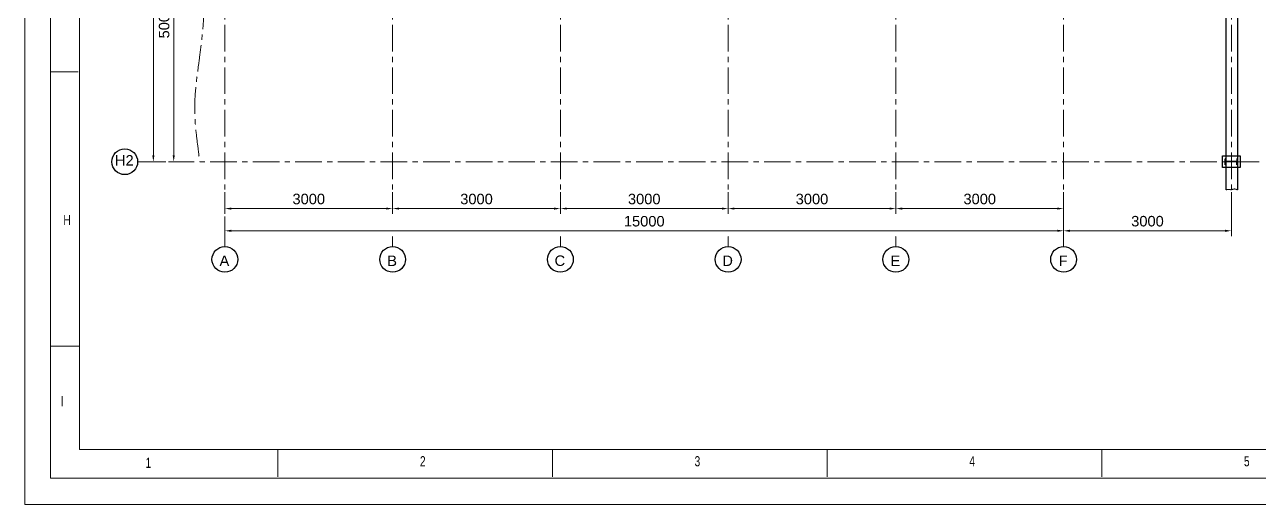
# Model space of a CAD drawing. Header units: millimetres. Extents: x 3220 to 226993, y 817 to 176024.
# Drawn here: x 3220 to 25300, y 94691 to 103280 of the extents above; entities that cross this region are included whole.
import ezdxf

# ---------------------------------------------------------------- set-up
doc = ezdxf.new("R2010")
doc.units = ezdxf.units.MM
doc.linetypes.add('AXES', pattern=[50.8, 31.75, -6.35, 6.35, -6.35])
doc.linetypes.add('CENTER', pattern=[10.16, 6.35, -1.27, 1.27, -1.27])
doc.layers.add('Axe', color=1, linetype='AXES', lineweight=9)
doc.layers.add('DESSIN', color=7, linetype='Continuous', lineweight=25)
doc.styles.add('ARIAL_BOLD', font='arial.ttf')
doc.styles.add('SLDTEXTSTYLE0', font='TXT', dxfattribs={"width": 0.75})
doc.dimstyles.new('ECHE 75', dxfattribs={"dimscale": 75, "dimtxt": 2.5, "dimasz": 1.5, "dimexe": 1.25, "dimexo": 0.625, "dimgap": 1, "dimtad": 1, "dimdec": 0, "dimtxsty": 'ARIAL_BOLD', "dimcen": 2.5, "dimclrd": 4, "dimclre": 4, "dimclrt": 6, "dimadec": 0, "dimazin": 0, "dimtfac": 1, "dimtdec": 0, "dimtmove": 0, "dimatfit": 3, "dimfxl": 1, "dimlwd": 13, "dimlwe": 13, "dimarcsym": 0})

# ---------------------------------------------------------------- blocks, each defined once
blk = doc.blocks.new('*D437')
at = {"color": 4, "lineweight": 13, "transparency": 16777216}
for p, q in [((6800, 100279), (6800, 99893)), ((9800, 100279), (9800, 99893)), ((6913, 99987), (9688, 99987))]:
    blk.add_line(p, q, dxfattribs=at)
at = {"color": 4, "transparency": 16777216}
for points in [[(6913, 100005), (6913, 99968), (6800, 99987)], [(9688, 100005), (9688, 99968), (9800, 99987)]]:
    blk.add_solid(points, dxfattribs=at)
at = {"layer": 'Defpoints', "color": 0, "transparency": 16777216}
for p in [(6800, 100325), (9800, 100325), (9800, 99987)]:
    blk.add_point(p, dxfattribs=at)
at = {"color": 6, "transparency": 16777216, "insert": (8300, 100157), "char_height": 187.5, "attachment_point": 5, "style": 'ARIAL_BOLD'}
blk.add_mtext('3000', dxfattribs=at)
blk = doc.blocks.new('*D438')
at = {"color": 4, "lineweight": 13, "transparency": 16777216}
for p, q in [((9800, 100279), (9800, 99893)), ((12800, 100279), (12800, 99893)), ((9913, 99987), (12688, 99987))]:
    blk.add_line(p, q, dxfattribs=at)
at = {"color": 4, "transparency": 16777216}
for points in [[(9913, 100005), (9913, 99968), (9800, 99987)], [(12688, 100005), (12688, 99968), (12800, 99987)]]:
    blk.add_solid(points, dxfattribs=at)
at = {"layer": 'Defpoints', "color": 0, "transparency": 16777216}
for p in [(9800, 100325), (12800, 100325), (12800, 99987)]:
    blk.add_point(p, dxfattribs=at)
at = {"color": 6, "transparency": 16777216, "insert": (11300, 100157), "char_height": 187.5, "attachment_point": 5, "style": 'ARIAL_BOLD'}
blk.add_mtext('3000', dxfattribs=at)
blk = doc.blocks.new('*D439')
at = {"color": 4, "lineweight": 13, "transparency": 16777216}
for p, q in [((12800, 100279), (12800, 99893)), ((15800, 100279), (15800, 99893)), ((12913, 99987), (15688, 99987))]:
    blk.add_line(p, q, dxfattribs=at)
at = {"color": 4, "transparency": 16777216}
for points in [[(12913, 100005), (12913, 99968), (12800, 99987)], [(15688, 100005), (15688, 99968), (15800, 99987)]]:
    blk.add_solid(points, dxfattribs=at)
at = {"layer": 'Defpoints', "color": 0, "transparency": 16777216}
for p in [(12800, 100325), (15800, 100325), (15800, 99987)]:
    blk.add_point(p, dxfattribs=at)
at = {"color": 6, "transparency": 16777216, "insert": (14300, 100157), "char_height": 187.5, "attachment_point": 5, "style": 'ARIAL_BOLD'}
blk.add_mtext('3000', dxfattribs=at)
blk = doc.blocks.new('*D440')
at = {"color": 4, "lineweight": 13, "transparency": 16777216}
for p, q in [((15800, 100279), (15800, 99893)), ((18800, 100279), (18800, 99893)), ((15913, 99987), (18688, 99987))]:
    blk.add_line(p, q, dxfattribs=at)
at = {"color": 4, "transparency": 16777216}
for points in [[(15913, 100005), (15913, 99968), (15800, 99987)], [(18688, 100005), (18688, 99968), (18800, 99987)]]:
    blk.add_solid(points, dxfattribs=at)
at = {"layer": 'Defpoints', "color": 0, "transparency": 16777216}
for p in [(15800, 100325), (18800, 100325), (18800, 99987)]:
    blk.add_point(p, dxfattribs=at)
at = {"color": 6, "transparency": 16777216, "insert": (17300, 100157), "char_height": 187.5, "attachment_point": 5, "style": 'ARIAL_BOLD'}
blk.add_mtext('3000', dxfattribs=at)
blk = doc.blocks.new('*D441')
at = {"color": 4, "lineweight": 13, "transparency": 16777216}
for p, q in [((18800, 100279), (18800, 99893)), ((21800, 100279), (21800, 99893)), ((18913, 99987), (21688, 99987))]:
    blk.add_line(p, q, dxfattribs=at)
at = {"color": 4, "transparency": 16777216}
for points in [[(18913, 100005), (18913, 99968), (18800, 99987)], [(21688, 100005), (21688, 99968), (21800, 99987)]]:
    blk.add_solid(points, dxfattribs=at)
at = {"layer": 'Defpoints', "color": 0, "transparency": 16777216}
for p in [(18800, 100325), (21800, 100325), (21800, 99987)]:
    blk.add_point(p, dxfattribs=at)
at = {"color": 6, "transparency": 16777216, "insert": (20300, 100157), "char_height": 187.5, "attachment_point": 5, "style": 'ARIAL_BOLD'}
blk.add_mtext('3000', dxfattribs=at)
blk = doc.blocks.new('*D448')
at = {"color": 4, "lineweight": 13, "transparency": 16777216}
for p, q in [((6800, 99846), (6800, 99495)), ((21800, 99846), (21800, 99495)), ((6913, 99589), (21688, 99589))]:
    blk.add_line(p, q, dxfattribs=at)
at = {"color": 4, "transparency": 16777216}
for points in [[(6913, 99608), (6913, 99570), (6800, 99589)], [(21688, 99608), (21688, 99570), (21800, 99589)]]:
    blk.add_solid(points, dxfattribs=at)
at = {"layer": 'Defpoints', "color": 0, "transparency": 16777216}
for p in [(6800, 99893), (21800, 99893), (21800, 99589)]:
    blk.add_point(p, dxfattribs=at)
at = {"color": 6, "transparency": 16777216, "insert": (14300, 99759), "char_height": 187.5, "attachment_point": 5, "style": 'ARIAL_BOLD'}
blk.add_mtext('15000', dxfattribs=at)
blk = doc.blocks.new('Level +4.00 m')
for points in [[(17910, -30505), (17910, -25100), (14920, -25100), (14920, -24250)], [(15120, -24250), (15120, -24900), (18110, -24900), (18110, -30505)]]:
    blk.add_lwpolyline(points)
blk.add_lwpolyline([(17840, -29895), (18160, -29895), (18160, -30105), (17840, -30105)], close=True)
at = {"layer": 'Axe', "ltscale": 15}
for p, q in [((0, -24500), (0, -30500)), ((3000, -24500), (3000, -30500)), ((6000, -24500), (6000, -30500)), ((9000, -24500), (9000, -30500)), ((12000, -24500), (12000, -30500)), ((15000, -24500), (15000, -30500)), ((18000, -24500), (18000, -30500)), ((18500, -30000), (-450, -30000))]:
    blk.add_line(p, q, dxfattribs=at)
at = {"layer": 'Axe'}
blk.add_line((18110, -30000), (17890, -30000), dxfattribs=at)
at = {"layer": 'Axe', "ltscale": 15}
blk.add_open_spline([(-302, -24900), (-423, -25263), (-591, -25855), (-314, -26926), (-422, -27969), (-578, -28990), (-498, -29618), (-460, -29921), (-450, -30000)], degree=3, knots=[193.477439, 193.477439, 193.477439, 193.477439, 1309.4099, 2012.069342, 3443.482927, 4420.430447, 5093.70308, 5333.465831, 5333.465831, 5333.465831, 5333.465831], dxfattribs=at)
blk.add_spline([(18110, -30505), (18051, -30488), (18000, -30500), (17946, -30495), (17918, -30499), (17910, -30505)], degree=3, dxfattribs=at)
at = {"layer": 'DESSIN'}
for p, q in [((17899, -29945), (17890, -29945)), ((17899, -29945), (17890, -29945)), ((17890, -30055), (17890, -29945)), ((17899, -29945), (17899, -29985)), ((17899, -30055), (17899, -30015)), ((18089, -29997), (17911, -29997)), ((18089, -30003), (17911, -30003)), ((18110, -29945), (18101, -29945)), ((18110, -29945), (18101, -29945)), ((18101, -29945), (18101, -29985)), ((18101, -30055), (18101, -30015)), ((18110, -30055), (18110, -29945)), ((17899, -30055), (17890, -30055)), ((18110, -30055), (18101, -30055))]:
    blk.add_line(p, q, dxfattribs=at)
for centre, start, end in [((17911, -29985), 180, 270), ((17911, -30015), 90, 180), ((18089, -29985), 270, 0), ((18089, -30015), 0, 90)]:
    blk.add_arc(centre, 12, start, end, dxfattribs=at)
blk = doc.blocks.new('*D639')
at = {"color": 4, "lineweight": 13, "transparency": 16777216}
for p, q in [((21800, 100272), (21800, 99495)), ((24800, 100279), (24800, 99495)), ((21913, 99589), (24688, 99589))]:
    blk.add_line(p, q, dxfattribs=at)
at = {"color": 4, "transparency": 16777216}
for points in [[(21913, 99608), (21913, 99570), (21800, 99589)], [(24688, 99608), (24688, 99570), (24800, 99589)]]:
    blk.add_solid(points, dxfattribs=at)
at = {"layer": 'Defpoints', "color": 0, "transparency": 16777216}
for p in [(21800, 100319), (24800, 100325), (24800, 99589)]:
    blk.add_point(p, dxfattribs=at)
at = {"color": 6, "transparency": 16777216, "insert": (23300, 99760), "char_height": 187.5, "attachment_point": 5, "style": 'ARIAL_BOLD'}
blk.add_mtext('3000', dxfattribs=at)
blk = doc.blocks.new('*D641')
at = {"color": 4, "lineweight": 13, "transparency": 16777216}
for p, q in [((6253, 105825), (5791, 105825)), ((5885, 105713), (5885, 100938)), ((6253, 100825), (5791, 100825))]:
    blk.add_line(p, q, dxfattribs=at)
at = {"color": 4, "transparency": 16777216}
for points in [[(5866, 105713), (5904, 105713), (5885, 105825)], [(5866, 100938), (5904, 100938), (5885, 100825)]]:
    blk.add_solid(points, dxfattribs=at)
at = {"layer": 'Defpoints', "color": 0, "transparency": 16777216}
for p in [(6300, 105825), (5885, 100825), (6300, 100825)]:
    blk.add_point(p, dxfattribs=at)
at = {"color": 6, "transparency": 16777216, "insert": (5714, 103325), "char_height": 187.5, "attachment_point": 5, "rotation": 90, "style": 'ARIAL_BOLD'}
blk.add_mtext('5000', dxfattribs=at)
blk = doc.blocks.new('*D642')
at = {"color": 4, "lineweight": 13, "transparency": 16777216}
for p, q in [((5744, 106825), (5427, 106825)), ((5521, 106713), (5521, 100938)), ((5744, 100825), (5427, 100825))]:
    blk.add_line(p, q, dxfattribs=at)
at = {"color": 4, "transparency": 16777216}
for points in [[(5502, 106713), (5540, 106713), (5521, 106825)], [(5502, 100938), (5540, 100938), (5521, 100825)]]:
    blk.add_solid(points, dxfattribs=at)
at = {"layer": 'Defpoints', "color": 0, "transparency": 16777216}
for p in [(5791, 106825), (5521, 100825), (5791, 100825)]:
    blk.add_point(p, dxfattribs=at)
at = {"color": 6, "transparency": 16777216, "insert": (5350, 103825), "char_height": 187.5, "attachment_point": 5, "rotation": 90, "style": 'ARIAL_BOLD'}
blk.add_mtext('6000', dxfattribs=at)
blk = doc.blocks.new('A2 E1-50')
at = {"color": 1, "linetype": 'Continuous', "lineweight": 18}
for p, q in [((-28847, 0), (-28847, 20086)), ((-28363, 485), (-28363, 19601)), ((-28363, 485), (-485, 485))]:
    blk.add_line(p, q, dxfattribs=at)
at = {"linetype": 'Continuous', "lineweight": 18}
for q in [(-28619, 19861), (-232, 231)]:
    blk.add_line((-28619, 231), q, dxfattribs=at)
at = {"color": 5, "linetype": 'Continuous', "lineweight": 15}
for p, q in [((-28375, 3826), (-28618, 3826)), ((-26612, 243), (-26612, 486)), ((-24186, 486), (-24186, 243)), ((-21759, 243), (-21759, 486)), ((-19333, 486), (-19333, 243))]:
    blk.add_line(p, q, dxfattribs=at)
at = {"color": 5, "lineweight": 9}
blk.add_line((-28363, 1399), (-28619, 1399), dxfattribs=at)
at = {"color": 1, "linetype": 'Continuous', "lineweight": 15}
blk.add_line((-28847, 0), (0, 0), dxfattribs=at)
at = {"color": 5, "linetype": 'Continuous', "lineweight": 15, "char_height": 89.9, "attachment_point": 1, "style": 'SLDTEXTSTYLE0'}
for s, insert in [('H', (-28506, 2560)), ('I', (-28528, 958)), ('1', (-27780, 412)), ('2', (-25356, 426)), ('3', (-22930, 426)), ('4', (-20503, 426)), ('5', (-18077, 426))]:
    blk.add_mtext(s, dxfattribs=dict(at, insert=insert))

msp = doc.modelspace()

# ---------------------------------------------------------------- linework, layer by layer
at = {"color": 1, "linetype": 'CENTER', "lineweight": 9}
for p, q in [((5239.7, 100825.5), (5427.2, 100825.5)), ((6800, 99307.5), (6800, 99495)), ((9800, 99307.5), (9800, 99495)), ((12800, 99307.5), (12800, 99495)), ((15800, 99307.5), (15800, 99495)), ((18800, 99307.5), (18800, 99495)), ((21800, 99307.5), (21800, 99495))]:
    msp.add_line(p, q, dxfattribs=at)
at = {"color": 5}
for centre in [(5009.2, 100825.5), (6800, 99077), (9800, 99077), (12800, 99077), (15800, 99077), (18800, 99077), (21800, 99077)]:
    msp.add_circle(centre, 230.5, dxfattribs=at)

# ---------------------------------------------------------------- block references
at = {"xscale": 2.024564718585504, "yscale": 2.024564718585504, "zscale": 2.024564718585504}
msp.add_blockref('A2 E1-50', (61623, 94690.9), dxfattribs=at)
at = {"color": 2}
msp.add_blockref('Level +4.00 m', (6800, 130825.5), dxfattribs=at)

# ---------------------------------------------------------------- texts
at = {"char_height": 187.5, "attachment_point": 5, "style": 'ARIAL_BOLD'}
for s, insert in [('H2', (5000.3, 100850.1)), ('A', (6791.2, 99052.4)), ('B', (9791.2, 99052.4)), ('C', (12791.2, 99052.4)), ('D', (15791.2, 99052.4)), ('E', (18791.2, 99052.4)), ('F', (21791.2, 99052.4))]:
    msp.add_mtext(s, dxfattribs=dict(at, insert=insert))

# ---------------------------------------------------------------- dimensions: what is measured, and where the dimension line sits
for base, p1, p2, picture, middle in [((5520.9, 100825.5), (5791, 106825.5), (5791, 100825.5), '*D642', (5350.2, 103825.5)), ((5884.8, 100825.5), (6300, 105825.5), (6300, 100825.5), '*D641', (5714, 103325.5))]:
    dim = msp.add_linear_dim(base=base, p1=p1, p2=p2, angle=90, dimstyle='ECHE 75')
    dim.commit()
    dim.dimension.update_dxf_attribs({"geometry": picture, "text_midpoint": middle})
for base, p1, p2, picture, middle in [((9800, 99986.5), (6800, 100325.5), (9800, 100325.5), '*D437', (8300, 100157.3)), ((12800, 99986.5), (9800, 100325.5), (12800, 100325.5), '*D438', (11300, 100157.3)), ((15800, 99986.5), (12800, 100325.5), (15800, 100325.5), '*D439', (14300, 100157.3)), ((18800, 99986.5), (15800, 100325.5), (18800, 100325.5), '*D440', (17300, 100157.3)), ((21800, 99986.5), (18800, 100325.5), (21800, 100325.5), '*D441', (20300, 100157.3)), ((24800, 99588.8), (21800, 100318.8), (24800, 100325.5), '*D639', (23300, 99759.5)), ((21800, 99588.8), (6800, 99892.8), (21800, 99892.8), '*D448', (14300, 99759.5))]:
    dim = msp.add_linear_dim(base=base, p1=p1, p2=p2, dimstyle='ECHE 75')
    dim.commit()
    dim.dimension.update_dxf_attribs({"geometry": picture, "text_midpoint": middle})

doc.saveas('drawing.dxf')
